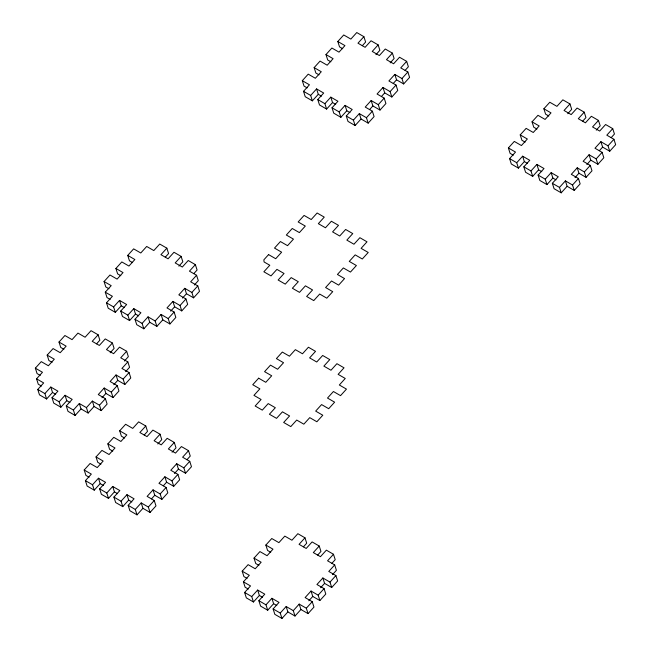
<?xml version="1.0" encoding="UTF-8"?>
<svg xmlns="http://www.w3.org/2000/svg" width="651" height="651" viewBox="0 0 651 651"><rect width="100%" height="100%" fill="white"/><g stroke="black" fill="none" stroke-linecap="round" stroke-linejoin="round"><path stroke-width="0.98" d="M108.961 288.759L105.787 286.928L104.07 281.525L109.986 274.999L117.107 279.108L123.023 272.582L115.902 268.464L121.818 261.938L128.939 266.047L134.863 259.521L127.734 255.404L133.65 248.869L140.779 252.987L146.695 246.46L153.815 250.57L159.739 244.044L166.859 248.161L168.585 253.556L165.297 257.186M40.232 375.399L37.066 373.568L35.341 368.165L41.257 361.639L48.386 365.756L54.302 359.222L47.173 355.104L53.089 348.578L60.218 352.696L66.133 346.161L59.005 342.044L64.921 335.517L72.049 339.635L77.965 333.1L85.094 337.218L91.01 330.684L98.138 334.801L99.855 340.204L96.568 343.834M110.165 299.403L107 297.572L105.275 292.169L111.191 285.643L104.07 281.525M307.199 87.909L304.033 86.078L302.308 80.683L308.224 74.149L315.353 78.266L321.269 71.732L314.148 67.614L320.064 61.088L327.184 65.206L333.1 58.671L325.98 54.554L331.896 48.028L339.016 52.145L344.94 45.611L337.812 41.493L343.728 34.967L350.856 39.084L356.772 32.55L363.893 36.668L365.618 42.071L362.33 45.692M41.444 386.043L38.271 384.212L36.554 378.817L42.47 372.282L35.341 368.165M115.333 312.334L113.616 306.93L119.532 300.404L121.249 305.807L115.333 312.334L108.212 308.216L106.487 302.821L112.403 296.286L105.275 292.169M312.374 100.84L310.649 95.445L316.565 88.91L318.29 94.314L312.374 100.84L305.246 96.73L303.521 91.327L309.437 84.793L302.308 80.683M46.612 398.973L44.886 393.578L50.802 387.044L52.528 392.447L46.612 398.973L39.483 394.864L37.758 389.461L43.674 382.926L36.554 378.817M166.859 248.161L160.943 254.687L168.072 258.805L173.988 252.271L181.116 256.388L182.841 261.792L178.895 266.145M363.893 36.668L357.977 43.194L365.105 47.311L371.021 40.777L378.15 44.895L379.875 50.298L375.928 54.651M98.138 334.801L92.214 341.327L99.343 345.445L105.259 338.919L112.387 343.028L114.112 348.431L110.165 352.785M129.59 320.569L127.865 315.165L133.78 308.631L135.506 314.034L129.59 320.569L122.461 316.451L120.736 311.048L126.652 304.522L119.532 300.404M326.623 109.075L324.898 103.672L330.814 97.137L332.539 102.541L326.623 109.075L319.495 104.957L317.778 99.554L323.693 93.028L316.565 88.91M60.86 407.209L59.135 401.805L65.051 395.279L66.776 400.674L60.86 407.209L53.732 403.091L52.015 397.688L57.931 391.161L50.802 387.044M181.116 256.388L175.2 262.923L182.321 267.032L188.237 260.506L195.365 264.623L197.09 270.019L193.803 273.648M378.15 44.895L372.234 51.429L379.362 55.538L385.278 49.012L392.398 53.13L394.124 58.525L390.185 62.878M112.387 343.028L106.471 349.563L113.599 353.68L119.515 347.146L126.644 351.263L128.361 356.667L124.422 361.02M143.838 328.796L142.121 323.392L148.037 316.866L149.754 322.269L143.838 328.796L136.718 324.678L134.993 319.283L140.909 312.749L133.78 308.631M340.88 117.302L339.155 111.899L345.071 105.372L346.796 110.776L340.88 117.302L333.751 113.184L332.026 107.789L337.942 101.255L330.814 97.137M75.117 415.436L73.392 410.04L79.308 403.506L81.033 408.909L75.117 415.436L67.989 411.326L66.264 405.923L72.18 399.389L65.051 395.279M195.365 264.623L189.449 271.15L196.578 275.267L198.303 280.671L194.356 285.024M392.398 53.13L386.482 59.656L393.611 63.774L399.527 57.239L406.655 61.357L408.38 66.76L405.093 70.389M126.644 351.263L120.72 357.79L127.848 361.907L129.573 367.31L125.627 371.664M161.074 314.449L162.799 319.853L156.883 326.379L155.158 320.984L161.074 314.449L168.202 318.567L169.927 323.962L175.843 317.436L174.118 312.032L166.99 307.915L172.914 301.389L180.034 305.506L181.759 310.901L187.675 304.375L185.95 298.972L178.83 294.854L184.746 288.328L191.866 292.445L193.591 297.841L199.507 291.314L197.79 285.911L190.662 281.793L196.578 275.267M355.129 125.537L353.403 120.134L359.319 113.599L361.045 119.003L355.129 125.537L348 121.42L346.275 116.016L352.199 109.49L345.071 105.372M170.692 311.145L174.631 306.792L172.914 301.389M182.524 298.085L186.471 293.731L184.746 288.328M92.352 401.089L94.078 406.493L88.154 413.027L86.437 407.624L92.352 401.089L99.473 405.207L101.198 410.61L107.114 404.076L105.397 398.672L98.268 394.563L104.184 388.029L111.313 392.146L113.03 397.549L118.954 391.015L117.229 385.612L110.1 381.502L116.016 374.968L123.145 379.085L124.87 384.489L130.786 377.954L129.061 372.551L121.932 368.442L127.848 361.907M168.202 318.567L174.118 312.032M180.034 305.506L185.95 298.972M191.866 292.445L197.79 285.911M406.655 61.357L400.739 67.891L407.868 72.001L409.585 77.404L403.669 83.938L401.944 78.535L394.823 74.417L388.907 80.952L396.028 85.061L397.753 90.465L391.837 96.999L390.112 91.596L382.991 87.478L377.067 94.013L384.196 98.13L385.921 103.525L380.005 110.06L378.28 104.656L371.151 100.539L365.235 107.073L372.364 111.191L374.089 116.586L368.173 123.12L361.045 119.003M101.963 397.785L105.91 393.432L104.184 388.029M113.795 384.725L117.741 380.371L116.016 374.968M99.473 405.207L105.397 398.672M111.313 392.146L117.229 385.612M123.145 379.085L129.061 372.551M369.589 109.571L372.877 105.942L371.151 100.539M381.421 96.511L384.708 92.881L382.991 87.478M393.261 83.45L396.549 79.821L394.823 74.417M368.173 123.12L366.448 117.717L372.364 111.191M378.28 104.656L384.196 98.13M390.112 91.596L396.028 85.061M401.944 78.535L407.868 72.001M89.089 477.224L85.924 475.393L84.199 469.998L90.115 463.463L97.243 467.581L103.159 461.046L96.031 456.937L101.947 450.402L109.075 454.52L114.991 447.986L107.863 443.876L113.779 437.342L120.907 441.459L126.823 434.925L119.694 430.807L125.619 424.281L132.739 428.399L138.655 421.864L145.783 425.982L147.508 431.385L144.221 435.014M94.257 490.154L92.532 484.759L98.447 478.225L100.173 483.628L94.257 490.154L87.136 486.045L85.411 480.641L91.327 474.107L84.199 469.998M145.783 425.982L139.867 432.508L146.996 436.626L152.912 430.099L160.04 434.209L161.757 439.612L157.819 443.966M108.514 498.389L106.788 492.986L112.704 486.46L114.43 491.855L108.514 498.389L101.385 494.272L99.66 488.868L105.576 482.342L98.447 478.225M160.04 434.209L154.116 440.743L161.245 444.861L167.161 438.326L174.289 442.444L176.014 447.847L172.067 452.201M122.762 506.616L121.037 501.221L126.953 494.687L128.678 500.09L122.762 506.616L115.634 502.507L113.917 497.104L119.833 490.569L112.704 486.46M174.289 442.444L168.373 448.97L175.501 453.088L181.417 446.562L188.538 450.671L190.263 456.074L186.975 459.704M137.019 514.851L135.294 509.448L141.21 502.922L142.935 508.317L137.019 514.851L129.891 510.734L128.166 505.331L134.082 498.804L126.953 494.687M188.538 450.671L182.622 457.205L189.75 461.323L191.475 466.718L185.559 473.253L183.834 467.849L176.706 463.732L170.79 470.266L177.918 474.384L179.643 479.779L173.727 486.313L172.002 480.91L164.874 476.792L158.958 483.327L166.086 487.444L167.812 492.84L161.896 499.374L160.17 493.971L153.042 489.853L147.126 496.387L154.254 500.505L155.98 505.908L150.055 512.435L142.935 508.317M151.48 498.886L154.767 495.256L153.042 489.853M163.311 485.825L166.599 482.196L164.874 476.792M174.484 473.489L178.431 469.135L176.706 463.732M150.055 512.435L148.338 507.031L154.254 500.505M160.17 493.971L166.086 487.444M172.002 480.91L177.918 474.384M183.834 467.849L189.75 461.323M513.273 155.19L510.107 153.359L508.382 147.956L514.298 141.43L521.427 145.547L527.343 139.013L520.214 134.895L526.13 128.369L533.259 132.487L539.174 125.952L532.046 121.835L537.97 115.308L545.09 119.418L551.006 112.892L543.886 108.774L549.802 102.248L556.922 106.357L562.846 99.831L569.967 103.948L571.692 109.344L567.745 113.697M518.44 168.121L516.723 162.717L522.639 156.191L524.356 161.594L518.44 168.121L511.32 164.003L509.595 158.608L515.511 152.074L508.382 147.956M569.967 103.948L564.051 110.475L571.179 114.592L577.095 108.058L584.224 112.175L585.949 117.579L582.661 121.208M532.697 176.356L530.972 170.953L536.888 164.418L538.613 169.821L532.697 176.356L525.569 172.238L523.843 166.835L529.759 160.309L522.639 156.191M584.224 112.175L578.308 118.71L585.428 122.819L591.344 116.293L598.472 120.411L600.198 125.806L596.251 130.159M546.946 184.583L545.229 179.18L551.145 172.653L552.862 178.057L546.946 184.583L539.825 180.465L538.1 175.07L544.016 168.536L536.888 164.418M598.472 120.411L592.556 126.937L599.685 131.054L605.601 124.52L612.729 128.638L614.446 134.041L611.167 137.67M561.203 192.818L559.478 187.415L565.393 180.88L567.119 186.284L561.203 192.818L554.074 188.7L552.349 183.297L558.265 176.763L551.145 172.653M612.729 128.638L606.813 135.172L613.934 139.281L615.659 144.685L609.743 151.219L608.018 145.816L600.897 141.698L594.973 148.233L602.102 152.342L603.827 157.745L597.911 164.28L596.186 158.877L589.057 154.759L583.141 161.293L590.27 165.403L591.995 170.806L586.079 177.341L584.354 171.937L577.225 167.82L571.309 174.354L578.438 178.464L580.163 183.867L574.247 190.401L567.119 186.284M575.004 177.577L578.951 173.223L577.225 167.82M586.836 164.516L590.783 160.162L589.057 154.759M599.327 150.731L602.614 147.102L600.897 141.698M574.247 190.401L572.522 184.998L578.438 178.464M584.354 171.937L590.27 165.403M596.186 158.877L602.102 152.342M608.018 145.816L613.934 139.281M247.079 578.413L243.913 576.583L242.188 571.179L248.104 564.653L255.233 568.762L261.149 562.236L254.02 558.119L259.936 551.584L267.065 555.702L272.981 549.175L265.852 545.058L271.768 538.523L278.897 542.641L284.812 536.115L291.941 540.224L297.857 533.698L304.985 537.816L306.702 543.211L303.415 546.84M248.291 589.057L245.118 587.226L243.393 581.823L249.317 575.297L242.188 571.179M253.459 601.988L251.734 596.585L257.65 590.058L259.375 595.462L253.459 601.988L246.33 597.87L244.605 592.475L250.521 585.941L243.393 581.823M304.985 537.816L299.061 544.342L306.19 548.459L312.106 541.925L319.234 546.043L320.959 551.446L317.672 555.075M267.707 610.223L265.982 604.82L271.898 598.285L273.623 603.689L267.707 610.223L260.579 606.105L258.862 600.702L264.778 594.168L257.65 590.058M319.234 546.043L313.318 552.577L320.447 556.686L326.363 550.16L333.483 554.27L335.208 559.673L331.92 563.302M281.964 618.45L280.239 613.047L286.155 606.52L287.88 611.916L281.964 618.45L274.836 614.332L273.111 608.929L279.027 602.403L271.898 598.285M333.483 554.27L327.567 560.804L334.695 564.922L336.421 570.317L332.474 574.678M299.2 604.104L300.917 609.507L295.001 616.033L293.284 610.63L299.2 604.104L306.32 608.221L308.045 613.616L313.961 607.09L312.236 601.687L305.116 597.569L311.032 591.043L318.16 595.16L319.877 600.556L325.793 594.029L324.076 588.626L316.947 584.508L322.863 577.982L329.992 582.1L331.717 587.495L337.633 580.969L335.908 575.565L328.779 571.448L334.695 564.922M308.81 600.8L312.757 596.446L311.032 591.043M320.642 587.739L324.589 583.386L322.863 577.982M306.32 608.221L312.236 601.687M318.16 595.16L324.076 588.626M329.992 582.1L335.908 575.565M548.777 116.008L545.603 114.177L543.886 108.774M602.614 147.102L609.743 151.219M536.945 129.069L533.771 127.238L532.046 121.835M590.783 160.162L597.911 164.28M525.105 142.13L521.939 140.299L520.214 134.895M578.951 173.223L586.079 177.341M342.703 48.727L339.537 46.896L337.812 41.493M396.549 79.821L403.669 83.938M565.393 180.88L572.522 184.998M524.356 161.594L527.53 163.417M538.613 169.821L541.778 171.652M552.862 178.057L556.035 179.879M509.595 158.608L516.723 162.717M523.843 166.835L530.972 170.953M538.1 175.07L545.229 179.18M552.349 183.297L559.478 187.415M330.871 61.788L327.705 59.957L325.98 54.554M384.708 92.881L391.837 96.999M319.039 74.849L315.865 73.018L314.148 67.614M372.877 105.942L380.005 110.06M359.319 113.599L366.448 117.717M318.29 94.314L321.456 96.145M332.539 102.541L335.704 104.372M346.796 110.776L349.961 112.599M303.521 91.327L310.649 95.445M317.778 99.554L324.898 103.672M332.026 107.789L339.155 111.899M346.275 116.016L353.403 120.134M132.625 262.638L129.459 260.807L127.734 255.404M186.471 293.731L193.591 297.841M120.793 275.699L117.628 273.868L115.902 268.464M174.631 306.792L181.759 310.901M162.799 319.853L169.927 323.962M148.037 316.866L155.158 320.984M121.249 305.807L124.422 307.63M135.506 314.034L138.671 315.865M149.754 322.269L156.883 326.379M106.487 302.821L113.616 306.93M120.736 311.048L127.865 315.165M134.993 319.283L142.121 323.392M63.896 349.278L60.73 347.447L59.005 342.044M117.741 380.371L124.87 384.489M52.064 362.338L48.898 360.508L47.173 355.104M105.91 393.432L113.03 397.549M94.078 406.493L101.198 410.61M79.308 403.506L86.437 407.624M52.528 392.447L55.693 394.278M66.776 400.674L69.942 402.505M81.033 408.909L88.154 413.027M124.593 438.042L121.42 436.211L119.694 430.807M178.431 469.135L185.559 473.253M37.758 389.461L44.886 393.578M52.015 397.688L59.135 401.805M66.264 405.923L73.392 410.04M112.753 451.102L109.588 449.271L107.863 443.876M166.599 482.196L173.727 486.313M270.743 552.284L267.577 550.461L265.852 545.058M324.589 583.386L331.717 587.495M100.921 464.163L97.756 462.332L96.031 456.937M154.767 495.256L161.896 499.374M258.911 565.353L255.745 563.522L254.02 558.119M312.757 596.446L319.877 600.556M141.21 502.922L148.338 507.031M100.173 483.628L103.346 485.459M114.43 491.855L117.595 493.686M128.678 500.09L131.844 501.921M85.411 480.641L92.532 484.759M99.66 488.868L106.788 492.986M113.917 497.104L121.037 501.221M128.166 505.331L135.294 509.448M300.917 609.507L308.045 613.616M286.155 606.52L293.284 610.63M259.375 595.462L262.54 597.284M273.623 603.689L276.789 605.52M287.88 611.916L295.001 616.033M244.605 592.475L251.734 596.585M258.862 600.702L265.982 604.82M273.111 608.929L280.239 613.047M268.586 254.606L263.85 259.83L264.094 261.962L269.791 265.258L263.875 271.784L271.003 275.902L276.919 269.368L284.048 273.485L278.132 280.02L285.26 284.129L291.176 277.603L298.296 281.712L292.38 288.247L299.509 292.364L305.425 285.83L312.553 289.947L306.637 296.474L313.758 300.591L319.682 294.065L326.802 298.174L332.718 291.648L325.598 287.53L331.514 281.004L338.634 285.114L344.55 278.587L337.43 274.47L343.346 267.943L350.474 272.053L356.39 265.527L349.261 261.409L355.177 254.875L362.306 258.992L368.222 252.466L361.093 248.348L367.009 241.814L359.881 237.705L353.965 244.231L346.845 240.113L352.761 233.587L345.632 229.469L339.716 236.004L332.588 231.886L338.504 225.352L331.375 221.242L325.459 227.769L318.339 223.659L324.255 217.125L317.127 213.007L311.211 219.542L304.082 215.424L298.166 221.958L305.295 226.068L299.379 232.602L292.25 228.485L286.334 235.019L293.463 239.129L287.547 245.663L280.418 241.545L274.502 248.08L281.631 252.189L275.707 258.724L268.586 254.606M258.659 378.19L252.743 384.725L259.863 388.834L253.947 395.369L261.075 399.486L255.159 406.012L262.288 410.13L268.204 403.596L275.324 407.713L269.408 414.248L276.537 418.357L282.453 411.831L289.581 415.948L283.665 422.475L290.794 426.592L296.71 420.058L303.83 424.175L309.746 417.641L316.874 421.758L322.79 415.232L315.67 411.115L321.586 404.58L328.706 408.698L334.622 402.172L327.502 398.054L333.418 391.52L340.538 395.637L346.462 389.111L339.334 384.993L345.25 378.459L338.121 374.349L344.037 367.815L336.909 363.697L330.993 370.232L323.873 366.114L329.788 359.588L322.66 355.47L316.744 361.997L309.616 357.887L315.532 351.353L308.411 347.235L302.487 353.77L295.367 349.652L289.451 356.187L282.322 352.069L276.406 358.595L283.535 362.713L277.619 369.247L270.49 365.13L264.575 371.664L271.695 375.773L265.779 382.308L258.659 378.19"/></g></svg>
